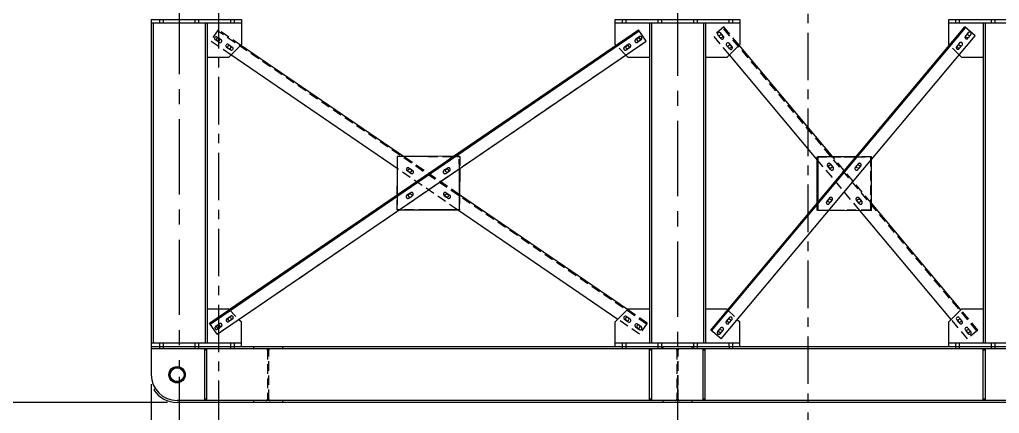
# Model space of a CAD drawing. Header units: millimetres. Extents: x 861 to 27901, y 673 to 17923.
# Drawn here: x 5683 to 10047, y 3355 to 5109 of the extents above; entities that cross this region are included whole.
import ezdxf

# ---------------------------------------------------------------- set-up
doc = ezdxf.new("R2010")
doc.units = ezdxf.units.MM
doc.header["$LTSCALE"] = 33.3
for name, pattern in [('CENTER', [10.16, 6.35, -1.27, 1.27, -1.27]), ('CENTERX2', [20.32, 12.7, -2.54, 2.54, -2.54]), ('HIDDEN', [1.905, 1.27, -0.635])]:
    doc.linetypes.add(name, pattern=pattern)
doc.layers.add('CAPA_1', color=7, linetype='Continuous')
doc.layers.add('STRUC', color=4, linetype='Continuous')
doc.styles.add('SLDTEXTSTYLE0', font='TXT', dxfattribs={"width": 0.75})
doc.dimstyles.new('SLDDIMSTYLE0', dxfattribs={"dimtxt": 66.6, "dimasz": 66.6, "dimexe": 0, "dimexo": 0.0625, "dimgap": 16.65, "dimtad": 2, "dimdec": 0, "dimlfac": 1.261261, "dimrnd": 1e-09, "dimzin": 12, "dimdsep": 46, "dimtxsty": 'SLDTEXTSTYLE0', "dimsah": 1, "dimcen": 0.09, "dimadec": 0, "dimazin": 3, "dimtfac": 1, "dimtdec": 0, "dimtofl": 0, "dimtmove": 0, "dimatfit": 3, "dimfxl": 1, "dimfrac": 2, "dimtolj": 1, "dimtzin": 12, "dimarcsym": 0})

# ---------------------------------------------------------------- blocks, each defined once
blk = doc.blocks.new('_D')
at = {"layer": 'CAPA_1', "transparency": 16777216}
for p, q in [((6393.6, 3517.5), (6393.6, 2994.6)), ((8613.6, 3525), (8613.6, 2994.6)), ((6393.6, 3027.9), (8613.6, 3027.9))]:
    blk.add_line(p, q, dxfattribs=at)
for points in [[(6393.6, 3027.9), (6460.2, 3017.7), (6460.2, 3038.1)], [(8613.6, 3027.9), (8547, 3038.1), (8547, 3017.7)]]:
    blk.add_solid(points, dxfattribs=at)
at = {"layer": 'CAPA_1', "transparency": 16777216, "insert": (7405.2, 3113.8), "char_height": 66.6, "attachment_point": 1, "style": 'SLDTEXTSTYLE0'}
blk.add_mtext('2800', dxfattribs=at)
blk = doc.blocks.new('_D_1')
at = {"layer": 'CAPA_1', "transparency": 16777216}
for p, q in [((8613.6, 3525), (8613.6, 2994.6)), ((10098.7, 3525), (10098.7, 2994.6)), ((8613.6, 3027.9), (10098.7, 3027.9))]:
    blk.add_line(p, q, dxfattribs=at)
for points in [[(8613.6, 3027.9), (8680.2, 3017.7), (8680.2, 3038.1)], [(10098.7, 3027.9), (10032.1, 3038.1), (10032.1, 3017.7)]]:
    blk.add_solid(points, dxfattribs=at)
at = {"layer": 'CAPA_1', "transparency": 16777216, "insert": (9257.7, 3113.8), "char_height": 66.6, "attachment_point": 1, "style": 'SLDTEXTSTYLE0'}
blk.add_mtext('1873', dxfattribs=at)
blk = doc.blocks.new('_D_4')
at = {"layer": 'CAPA_1', "transparency": 16777216}
for p, q in [((6227, 5358), (5508.6, 5358)), ((5541.9, 5358), (5541.9, 3403.6)), ((6342, 3403.6), (5508.6, 3403.6))]:
    blk.add_line(p, q, dxfattribs=at)
for points in [[(5541.9, 5358), (5531.6, 5291.4), (5552.1, 5291.4)], [(5541.9, 3403.6), (5552.1, 3470.2), (5531.6, 3470.2)]]:
    blk.add_solid(points, dxfattribs=at)
at = {"layer": 'CAPA_1', "transparency": 16777216, "insert": (5456, 4282.4), "char_height": 66.6, "attachment_point": 1, "rotation": 90, "style": 'SLDTEXTSTYLE0'}
blk.add_mtext('2465', dxfattribs=at)
blk = doc.blocks.new('_D_5')
at = {"layer": 'CAPA_1', "transparency": 16777216}
for p, q in [((6149.3, 6975.7), (5281.1, 6975.7)), ((5314.4, 6975.7), (5314.4, 3403.6)), ((6342, 3403.6), (5281.1, 3403.6))]:
    blk.add_line(p, q, dxfattribs=at)
for points in [[(5314.4, 6975.7), (5304.1, 6909.1), (5324.6, 6909.1)], [(5314.4, 3403.6), (5324.6, 3470.2), (5304.1, 3470.2)]]:
    blk.add_solid(points, dxfattribs=at)
at = {"layer": 'CAPA_1', "transparency": 16777216, "insert": (5228.5, 5091.3), "char_height": 66.6, "attachment_point": 1, "rotation": 90, "style": 'SLDTEXTSTYLE0'}
blk.add_mtext('4505', dxfattribs=at)
blk = doc.blocks.new('_D_6')
at = {"layer": 'CAPA_1', "transparency": 16777216}
for p, q in [((5810, 7118.8), (5019.8, 7118.8)), ((5053.1, 7118.8), (5053.1, 3403.6)), ((6342, 3403.6), (5019.8, 3403.6))]:
    blk.add_line(p, q, dxfattribs=at)
for points in [[(5053.1, 7118.8), (5042.8, 7052.2), (5063.3, 7052.2)], [(5053.1, 3403.6), (5063.3, 3470.2), (5042.8, 3470.2)]]:
    blk.add_solid(points, dxfattribs=at)
at = {"layer": 'CAPA_1', "transparency": 16777216, "insert": (4967.2, 5162.8), "char_height": 66.6, "attachment_point": 1, "rotation": 90, "style": 'SLDTEXTSTYLE0'}
blk.add_mtext('4686', dxfattribs=at)
blk = doc.blocks.new('_D_8')
at = {"layer": 'CAPA_1', "transparency": 16777216}
for p, q in [((6269.3, 3485.1), (6269.3, 2770.9)), ((14197.9, 3485.1), (14197.9, 2770.9)), ((6269.3, 2804.2), (14197.9, 2804.2))]:
    blk.add_line(p, q, dxfattribs=at)
for points in [[(6269.3, 2804.2), (6335.9, 2794), (6335.9, 2814.5)], [(14197.9, 2804.2), (14131.3, 2814.5), (14131.3, 2794)]]:
    blk.add_solid(points, dxfattribs=at)
at = {"layer": 'CAPA_1', "transparency": 16777216, "insert": (10110.6, 2890.1), "char_height": 66.6, "attachment_point": 1, "style": 'SLDTEXTSTYLE0'}
blk.add_mtext('10000', dxfattribs=at)

msp = doc.modelspace()

# ---------------------------------------------------------------- linework, layer by layer
at = {"color": 7, "linetype": 'CENTER', "lineweight": 18}
for p, q in [((9193.75, 7419.35), (9193.75, 3217.3)), ((6569.33, 7222.6), (6569.33, 3236.58))]:
    msp.add_line(p, q, dxfattribs=at)
at = {"layer": 'CAPA_1', "linetype": 'CENTERX2', "lineweight": 18, "ltscale": 0.792857}
for p, q in [((6393.57, 5201.82), (6393.57, 3559.77)), ((8613.57, 5194.27), (8613.57, 3567.32))]:
    msp.add_line(p, q, dxfattribs=at)
at = {"layer": 'STRUC', "linetype": 'Continuous', "lineweight": 25}
for p, q in [((6269.32, 5109.47), (6671.08, 5109.47)), ((6269.32, 5109.47), (6269.32, 3527.44)), ((6671.08, 5109.47), (6671.08, 4999.22)), ((8336.07, 5109.47), (8891.07, 5109.47)), ((8336.07, 4999.22), (8336.07, 5109.47)), ((8891.07, 5109.47), (8891.07, 4999.22)), ((9821.2, 5109.47), (10376.2, 5109.47)), ((9821.2, 4999.22), (9821.2, 5109.47)), ((6269.32, 5094.37), (6671.08, 5094.37)), ((6278.18, 5094.37), (6278.18, 3667.22)), ((6508.97, 5094.37), (6508.97, 3667.22)), ((6517.83, 5094.37), (6517.83, 3667.22)), ((6528.46, 3757.46), (8440.15, 5063.34)), ((8336.07, 5094.37), (8891.07, 5094.37)), ((8474.23, 5013.45), (8440.15, 5063.34)), ((8489.32, 5094.37), (8489.32, 3667.22)), ((8498.18, 5094.37), (8498.18, 3667.22)), ((8728.97, 5094.37), (8728.97, 3667.22)), ((8737.83, 5094.37), (8737.83, 3667.22)), ((8761.1, 3726.57), (9892.93, 5076.62)), ((8764.95, 3723.33), (9896.79, 5073.38)), ((9821.2, 5094.37), (10376.2, 5094.37)), ((9939.23, 5037.8), (9892.93, 5076.62)), ((9974.44, 5094.37), (9974.44, 3667.22)), ((9983.3, 5094.37), (9983.3, 3667.22)), ((6531.3, 3753.3), (8442.99, 5059.18)), ((6571.52, 5008.06), (6554.76, 5019.22)), ((6563.13, 5031.79), (6579.89, 5020.63)), ((8793.12, 5040.6), (8806.06, 5025.17)), ((8817.64, 5034.87), (8804.7, 5050.3)), ((8807.39, 3687.75), (9939.23, 5037.8)), ((6562.54, 3707.57), (8474.23, 5013.45)), ((6621.8, 4974.57), (6605.04, 4985.73)), ((6671.08, 4999.22), (6612.97, 4941.12)), ((6613.41, 4998.3), (6630.17, 4987.14)), ((7392.68, 4499.82), (6667.43, 4995.58)), ((7615.29, 4500.38), (8339.72, 4995.58)), ((8340.22, 4995.08), (8336.07, 4999.22)), ((8391.18, 4978.85), (8397.62, 4983.25)), ((8440.99, 5012.92), (8447.54, 5017.4)), ((8831.94, 4994.3), (8844.88, 4978.87)), ((8891.07, 4999.22), (8832.97, 4941.12)), ((8856.45, 4988.57), (8843.51, 5004.01)), ((9304.75, 4497.62), (8887.35, 4995.5)), ((9824.92, 4995.5), (9821.2, 4999.22)), ((6612.97, 4941.12), (6517.83, 4941.12)), ((7364.12, 4446.16), (6623.97, 4952.12)), ((8394.18, 4941.12), (8383.69, 4951.61)), ((8489.32, 4941.12), (8394.18, 4941.12)), ((8832.97, 4941.12), (8737.83, 4941.12)), ((9239.03, 4481.97), (8844.46, 4952.61)), ((9879.3, 4941.12), (9867.81, 4952.61)), ((9974.44, 4941.12), (9879.3, 4941.12)), ((7616.02, 4500.38), (7363.98, 4499.74)), ((7363.98, 4499.74), (7364.41, 4328.5)), ((7391.86, 4500.37), (7503.42, 4500.09)), ((9239.04, 4497.65), (9238.95, 4296.55)), ((9407.48, 4497.58), (9239.04, 4497.65)), ((9355.78, 4497.6), (9407.52, 4497.62)), ((9235.46, 4292.39), (9235.38, 4486.33)), ((9413.41, 4460.6), (9411.35, 4458.14)), ((9476.79, 4259.69), (9476.89, 4486.33)), ((7590, 4430.28), (7590.9, 4430.88)), ((7642.08, 4262.58), (7641.62, 4444.7)), ((7643.04, 4445.67), (7642.74, 4328.88)), ((6616.1, 3817.34), (7364.41, 4328.87)), ((7421.33, 4317.59), (7429.96, 4323.36)), ((8391.05, 3817.34), (7641.91, 4329.45)), ((9295.29, 4296.74), (9297.36, 4299.2)), ((9875.57, 3816.74), (9476.81, 4292.39)), ((7374.04, 4261.91), (7642.08, 4262.58)), ((7633.65, 4261.91), (7503.42, 4262.24)), ((8347.58, 3773.87), (7632.7, 4262.56)), ((9355.78, 4259.74), (9286.9, 4259.71)), ((9286.95, 4259.77), (9476.79, 4259.69)), ((9832.69, 3773.86), (9425.37, 4259.71)), ((6517.83, 3820.47), (6612.97, 3820.47)), ((6612.97, 3820.47), (6616.11, 3817.33)), ((8336.07, 3762.37), (8394.18, 3820.47)), ((8394.18, 3820.47), (8489.32, 3820.47)), ((8737.83, 3820.47), (8832.97, 3820.47)), ((8832.97, 3820.47), (8836.7, 3816.74)), ((9821.2, 3762.37), (9879.3, 3820.47)), ((9879.3, 3820.47), (9974.44, 3820.47)), ((6562.54, 3707.57), (6528.46, 3757.46)), ((6613.84, 3781.73), (6614.01, 3781.84)), ((6659.58, 3773.86), (6671.08, 3762.37)), ((6671.08, 3652.12), (6671.08, 3762.37)), ((8336.07, 3652.12), (8336.07, 3762.37)), ((8376.76, 3774.31), (8393.38, 3762.94)), ((8401.91, 3775.4), (8385.29, 3786.77)), ((8836.83, 3773.12), (8836.67, 3772.93)), ((8879.58, 3773.86), (8891.07, 3762.37)), ((8891.07, 3652.12), (8891.07, 3762.37)), ((9821.2, 3652.12), (9821.2, 3762.37)), ((9856.84, 3771.8), (9869.78, 3756.37)), ((9881.35, 3766.07), (9868.41, 3781.51)), ((6574.68, 3737.49), (6569.36, 3733.95)), ((8426.63, 3740.2), (8443.25, 3728.82)), ((8451.78, 3741.29), (8435.15, 3752.66)), ((8807.39, 3687.75), (8761.1, 3726.57)), ((8798.01, 3726.82), (8797.85, 3726.63)), ((9895.65, 3725.5), (9908.59, 3710.07)), ((9920.17, 3719.78), (9907.23, 3735.21)), ((6671.08, 3667.22), (6269.32, 3667.22)), ((8891.07, 3667.22), (8336.07, 3667.22)), ((10376.2, 3667.22), (9821.2, 3667.22)), ((14197.89, 3652.12), (6269.32, 3652.12)), ((14197.89, 3643.26), (6269.32, 3643.26)), ((6507.18, 3412.47), (6507.18, 3643.26)), ((6517.25, 3412.47), (6517.25, 3643.26)), ((8489.32, 3412.47), (8489.32, 3643.26)), ((8499.39, 3412.47), (8499.39, 3643.26)), ((8727.18, 3412.47), (8727.18, 3643.26)), ((8737.25, 3412.47), (8737.25, 3643.26)), ((9974.49, 3412.47), (9974.49, 3643.26)), ((9984.56, 3412.47), (9984.56, 3643.26)), ((6287.54, 3465.32), (6280.19, 3460.62)), ((14082.93, 3412.47), (6384.28, 3412.47)), ((14082.93, 3403.61), (6384.28, 3403.61))]:
    msp.add_line(p, q, dxfattribs=at)
at = {"layer": 'STRUC', "linetype": 'HIDDEN', "lineweight": 18}
for p, q in [((6305.48, 5109.47), (6305.48, 5094.37)), ((6323.1, 5094.37), (6323.1, 5109.47)), ((6464.05, 5109.47), (6464.05, 5094.37)), ((6481.67, 5094.37), (6481.67, 5109.47)), ((6622.62, 5109.47), (6622.62, 5094.37)), ((6640.24, 5094.37), (6640.24, 5109.47)), ((8366.91, 5109.47), (8366.91, 5094.37)), ((8384.53, 5094.37), (8384.53, 5109.47)), ((8525.48, 5109.47), (8525.48, 5094.37)), ((8543.1, 5094.37), (8543.1, 5109.47)), ((8684.05, 5109.47), (8684.05, 5094.37)), ((8701.67, 5094.37), (8701.67, 5109.47)), ((8842.62, 5109.47), (8842.62, 5094.37)), ((8860.24, 5094.37), (8860.24, 5109.47)), ((9852.03, 5109.47), (9852.03, 5094.37)), ((9869.65, 5094.37), (9869.65, 5109.47)), ((10010.6, 5109.47), (10010.6, 5094.37)), ((10028.22, 5094.37), (10028.22, 5109.47)), ((6567.53, 5063.87), (6533.44, 5014)), ((6667.43, 4995.58), (6567.53, 5063.87)), ((8339.72, 4995.58), (8439.62, 5063.87)), ((8473.71, 5014), (8439.62, 5063.87)), ((8819.34, 5076.62), (8773.04, 5037.8)), ((9947.32, 3723.33), (8815.48, 5073.38)), ((8887.35, 4995.5), (8819.34, 5076.62)), ((6531.2, 3753.2), (8442.46, 5059.72)), ((8475.95, 3753.21), (6564.69, 5059.72)), ((8443.25, 5032.77), (8426.63, 5021.4)), ((8447.54, 5017.4), (8451.78, 5020.3)), ((8844.46, 4952.61), (8773.04, 5037.8)), ((9908.59, 5051.52), (9895.65, 5036.09)), ((9907.23, 5026.38), (9920.17, 5041.82)), ((6623.97, 4952.12), (6533.44, 5014)), ((6562.45, 3707.49), (8473.71, 5014)), ((8383.69, 4951.61), (8340.22, 4995.08)), ((8393.38, 4998.65), (8376.76, 4987.28)), ((8385.29, 4974.82), (8391.18, 4978.85)), ((8397.62, 4983.25), (8401.91, 4986.19)), ((8435.15, 5008.93), (8440.99, 5012.92)), ((9867.81, 4952.61), (9824.92, 4995.5)), ((9869.78, 5005.22), (9856.84, 4989.79)), ((9868.41, 4980.09), (9881.35, 4995.52)), ((7364.41, 4328.87), (7615.29, 4500.38)), ((7365.08, 4262.58), (7365.67, 4500.44)), ((7365.67, 4500.44), (7391.86, 4500.37)), ((7641.91, 4329.45), (7392.68, 4499.82)), ((7503.42, 4500.09), (7643.17, 4499.74)), ((7641.48, 4500.44), (7616.02, 4500.38)), ((7641.62, 4444.7), (7641.48, 4500.44)), ((7643.17, 4499.74), (7643.04, 4445.67)), ((9235.37, 4497.55), (9355.78, 4497.6)), ((9235.38, 4486.33), (9235.37, 4497.55)), ((9476.81, 4292.39), (9304.75, 4497.62)), ((9476.9, 4497.55), (9407.48, 4497.58)), ((9407.52, 4497.62), (9473.23, 4497.65)), ((9473.23, 4497.65), (9473.33, 4259.79)), ((9476.89, 4486.33), (9476.9, 4497.55)), ((9425.37, 4259.71), (9239.03, 4481.97)), ((9295.33, 4441.34), (9282.36, 4456.75)), ((9293.92, 4466.47), (9306.88, 4451.06)), ((9411.35, 4458.14), (9405.39, 4451.06)), ((9418.35, 4466.47), (9413.41, 4460.6)), ((9416.94, 4441.34), (9429.91, 4456.75)), ((7632.7, 4262.56), (7364.12, 4446.16)), ((7425.94, 4424.4), (7409.2, 4435.59)), ((7417.59, 4448.15), (7434.33, 4436.96)), ((7589.56, 4448.15), (7572.82, 4436.96)), ((7581.21, 4424.41), (7590, 4430.28)), ((7590.9, 4430.88), (7597.95, 4435.59)), ((7364.41, 4328.5), (7364.58, 4261.89)), ((7424.75, 4338.04), (7408, 4326.86)), ((7429.96, 4323.36), (7433.14, 4325.48)), ((7590.76, 4314.3), (7574.02, 4325.48)), ((7582.41, 4338.04), (7599.15, 4326.86)), ((7642.74, 4328.88), (7642.58, 4261.89)), ((7416.39, 4314.3), (7421.33, 4317.59)), ((9235.48, 4259.69), (9235.46, 4292.39)), ((9238.95, 4296.55), (9238.94, 4259.79)), ((9290.74, 4314.8), (9277.78, 4299.39)), ((9289.34, 4289.66), (9295.29, 4296.74)), ((9297.36, 4299.2), (9302.3, 4305.07)), ((9422.93, 4289.66), (9409.97, 4305.07)), ((9421.53, 4314.8), (9434.49, 4299.39)), ((7364.58, 4261.89), (7374.04, 4261.91)), ((7503.42, 4262.24), (7365.08, 4262.58)), ((7642.58, 4261.89), (7633.65, 4261.91)), ((9286.9, 4259.71), (9235.48, 4259.69)), ((9238.94, 4259.79), (9286.95, 4259.77)), ((9473.33, 4259.79), (9355.78, 4259.74)), ((6528.36, 3757.36), (6616.1, 3817.34)), ((6616.11, 3817.33), (6659.58, 3773.86)), ((8478.79, 3757.36), (8391.05, 3817.34)), ((8836.7, 3816.74), (8879.58, 3773.86)), ((9951.17, 3726.57), (9875.57, 3816.74)), ((6562.45, 3707.49), (6528.36, 3757.36)), ((6556.08, 3743.25), (6572.84, 3754.41)), ((6606.36, 3776.74), (6613.84, 3781.73)), ((6614.01, 3781.84), (6623.12, 3787.9)), ((6631.49, 3775.33), (6614.73, 3764.17)), ((8444.7, 3707.49), (8347.58, 3773.87)), ((8478.79, 3757.36), (8444.7, 3707.49)), ((8836.67, 3772.93), (8830.92, 3766.07)), ((8843.86, 3781.51), (8836.83, 3773.12)), ((8842.49, 3756.37), (8855.43, 3771.8)), ((9904.88, 3687.75), (9832.69, 3773.86)), ((6569.36, 3733.95), (6564.45, 3730.68)), ((6581.21, 3741.84), (6574.68, 3737.49)), ((8797.85, 3726.63), (8792.11, 3719.78)), ((8805.04, 3735.21), (8798.01, 3726.82)), ((8803.68, 3710.07), (8816.62, 3725.5)), ((9951.17, 3726.57), (9904.88, 3687.75)), ((6305.48, 3667.22), (6305.48, 3652.12)), ((6323.1, 3652.12), (6323.1, 3667.22)), ((6464.05, 3667.22), (6464.05, 3652.12)), ((6481.67, 3652.12), (6481.67, 3667.22)), ((6622.62, 3667.22), (6622.62, 3652.12)), ((6640.24, 3652.12), (6640.24, 3667.22)), ((8366.91, 3667.22), (8366.91, 3652.12)), ((8384.53, 3652.12), (8384.53, 3667.22)), ((8525.48, 3667.22), (8525.48, 3652.12)), ((8543.1, 3652.12), (8543.1, 3667.22)), ((8684.05, 3667.22), (8684.05, 3652.12)), ((8701.67, 3652.12), (8701.67, 3667.22)), ((8842.62, 3667.22), (8842.62, 3652.12)), ((8860.24, 3652.12), (8860.24, 3667.22)), ((9852.03, 3667.22), (9852.03, 3652.12)), ((9869.65, 3652.12), (9869.65, 3667.22)), ((10010.6, 3667.22), (10010.6, 3652.12)), ((10028.22, 3652.12), (10028.22, 3667.22)), ((6305.48, 3652.12), (6305.48, 3643.26)), ((6323.1, 3643.26), (6323.1, 3652.12)), ((6464.05, 3652.12), (6464.05, 3643.26)), ((6481.67, 3643.26), (6481.67, 3652.12)), ((6517.25, 3637.22), (6507.18, 3637.22)), ((6622.62, 3652.12), (6622.62, 3643.26)), ((6640.24, 3643.26), (6640.24, 3652.12)), ((6724.57, 3652.12), (6724.57, 3643.26)), ((6792.84, 3637.22), (6787.61, 3637.22)), ((6787.61, 3637.22), (6787.61, 3418.51)), ((6792.84, 3418.51), (6792.84, 3637.22)), ((6855.88, 3643.26), (6855.88, 3652.12)), ((8367.01, 3652.12), (8367.01, 3643.26)), ((8384.63, 3643.26), (8384.63, 3652.12)), ((8499.39, 3637.22), (8489.32, 3637.22)), ((8525.58, 3652.12), (8525.58, 3643.26)), ((8543.2, 3643.26), (8543.2, 3652.12)), ((8547.92, 3652.12), (8547.92, 3643.26)), ((8616.19, 3637.22), (8610.96, 3637.22)), ((8610.96, 3637.22), (8610.96, 3418.51)), ((8616.19, 3418.51), (8616.19, 3637.22)), ((8679.23, 3643.26), (8679.23, 3652.12)), ((8684.15, 3652.12), (8684.15, 3643.26)), ((8701.77, 3643.26), (8701.77, 3652.12)), ((8737.25, 3637.22), (8727.18, 3637.22)), ((8842.72, 3652.12), (8842.72, 3643.26)), ((8860.34, 3643.26), (8860.34, 3652.12)), ((9852.03, 3652.12), (9852.03, 3643.26)), ((9869.65, 3643.26), (9869.65, 3652.12)), ((9984.56, 3637.22), (9974.49, 3637.22)), ((10010.6, 3652.12), (10010.6, 3643.26)), ((10028.22, 3643.26), (10028.22, 3652.12)), ((6517.25, 3418.51), (6507.18, 3418.51)), ((6724.57, 3412.47), (6724.57, 3403.61)), ((6792.84, 3418.51), (6787.61, 3418.51)), ((6855.88, 3403.61), (6855.88, 3412.47)), ((8499.39, 3418.51), (8489.32, 3418.51)), ((8547.92, 3412.47), (8547.92, 3403.61)), ((8616.19, 3418.51), (8610.96, 3418.51)), ((8679.23, 3403.61), (8679.23, 3412.47)), ((8737.25, 3418.51), (8727.18, 3418.51)), ((9984.56, 3418.51), (9974.49, 3418.51))]:
    msp.add_line(p, q, dxfattribs=at)
at = {"layer": 'STRUC', "linetype": 'HIDDEN', "lineweight": 18, "flags": 128}
for points in [[(6621.32, 4993.04), (6621.17, 4993.14), (6620.88, 4993.33)], [(8394.5, 4980.67), (8393.21, 4979.96), (8392.36, 4979.65)], [(8396.23, 4982.3), (8395.64, 4981.62), (8394.5, 4980.67)], [(8444.38, 5014.76), (8443.08, 5014.05), (8442.17, 5013.73)], [(8446.15, 5016.45), (8445.51, 5015.71), (8444.38, 5014.76)]]:
    msp.add_lwpolyline(points, dxfattribs=at)
at = {"layer": 'STRUC', "linetype": 'Continuous', "lineweight": 25}
for centre, radius in [((8440.64, 5020.46), 7.55), ((8807.28, 5035.47), 7.55), ((9904.99, 5035.47), 7.55), ((8390.75, 4986.39), 7.55), ((8846.09, 4989.17), 7.55), ((9866.18, 4989.17), 7.55), ((9418.03, 4454.62), 7.55), ((7586.27, 4436.84), 7.55), ((7422.59, 4325.04), 7.55), ((9290.68, 4302.72), 7.55), ((6618.11, 3775.5), 7.55), ((8842.53, 3768.17), 7.55), ((9869.74, 3768.17), 7.55), ((6568.23, 3741.42), 7.55), ((8803.72, 3721.87), 7.55), ((9908.55, 3721.87), 7.55), ((6384.28, 3527.44), 36.47), ((6384.28, 3527.44), 35.24), ((6384.28, 3527.44), 30.91)]:
    msp.add_circle(centre, radius, dxfattribs=at)
at = {"layer": 'STRUC', "linetype": 'HIDDEN', "lineweight": 18}
for centre in [(9294.24, 4454.62), (7421.21, 4437.09), (7584.85, 4325.23), (9421.59, 4302.72)]:
    msp.add_circle(centre, 7.55, dxfattribs=at)
at = {"layer": 'STRUC', "linetype": 'Continuous', "lineweight": 25}
for centre, radius, start, end in [((6558.94, 5025.51), 7.55, 56.33607, 236.33607), ((6567.04, 5021), 7.55, 81.81348, 30.85869), ((6575.7, 5014.34), 7.55, 236.33607, 56.33607), ((8440.12, 5021), 7.55, 322.98366, 41.25697), ((8798.91, 5045.45), 7.55, 39.97524, 219.97524), ((8811.85, 5030.02), 7.55, 219.97524, 39.97524), ((6609.23, 4992.02), 7.55, 56.33607, 236.33607), ((6616.91, 4986.9), 7.55, 58.34191, 54.33025), ((6625.99, 4980.85), 7.55, 236.33607, 56.33607), ((8390.24, 4986.9), 7.55, 227.31355, 286.2644), ((8390.24, 4986.9), 7.55, 322.48677, 41.66484), ((8440.12, 5021), 7.55, 227.17895, 285.76751), ((8837.73, 4999.15), 7.55, 39.97524, 219.97524), ((8850.66, 4983.72), 7.55, 219.97524, 39.97524), ((8381.03, 3780.54), 7.55, 55.62438, 235.62438), ((8389.15, 3775.43), 7.55, 73.46278, 37.78598), ((8397.65, 3769.17), 7.55, 235.62438, 55.62438), ((8430.89, 3746.43), 7.55, 55.62438, 235.62438), ((9862.63, 3776.65), 7.55, 39.97524, 219.97524), ((9875.56, 3761.22), 7.55, 219.97524, 39.97524), ((6568.13, 3741.33), 7.55, 329.04806, 132.11319), ((8439.02, 3741.33), 7.55, 73.96771, 37.28103), ((8447.51, 3735.06), 7.55, 235.62438, 55.62438), ((9901.44, 3730.36), 7.55, 39.97524, 219.97524), ((9914.38, 3714.92), 7.55, 219.97524, 39.97524), ((6384.28, 3527.44), 114.96, 180, 270), ((6384.28, 3527.13), 123.52, 212.577, 270)]:
    msp.add_arc(centre, radius, start, end, dxfattribs=at)
at = {"layer": 'STRUC', "linetype": 'HIDDEN', "lineweight": 18}
for centre, radius, start, end in [((6567.04, 5021), 7.55, 30.85867, 81.81348), ((8430.89, 5015.16), 7.55, 124.37558, 304.37558), ((8440.12, 5021), 7.55, 41.25697, 227.17895), ((8447.51, 5026.53), 7.55, 304.37558, 124.37558), ((9901.44, 5031.24), 7.55, 140.02472, 320.02472), ((9914.38, 5046.67), 7.55, 320.02472, 140.02472), ((8381.03, 4981.05), 7.55, 124.37558, 304.37558), ((8390.24, 4986.9), 7.55, 41.66484, 227.31355), ((8397.65, 4992.42), 7.55, 304.37558, 124.37558), ((9862.63, 4984.94), 7.55, 140.02472, 320.02472), ((9875.56, 5000.37), 7.55, 320.02472, 140.02472), ((9288.14, 4461.61), 7.55, 40.07524, 220.07524), ((9424.13, 4461.61), 7.55, 319.92472, 139.92472), ((7413.39, 4441.87), 7.55, 56.25473, 236.25473), ((7430.14, 4430.68), 7.55, 236.25473, 56.25473), ((7577.01, 4430.68), 7.55, 123.74527, 303.74527), ((7593.76, 4441.87), 7.55, 303.74527, 123.74527), ((9301.1, 4446.2), 7.55, 220.07524, 40.07524), ((9411.17, 4446.2), 7.55, 139.92472, 319.92472), ((7412.2, 4320.58), 7.55, 123.74527, 303.74527), ((7428.94, 4331.76), 7.55, 303.74527, 123.74527), ((7578.21, 4331.76), 7.55, 56.25473, 236.25473), ((7594.96, 4320.58), 7.55, 236.25473, 56.25473), ((9283.56, 4294.52), 7.55, 139.92472, 319.92472), ((9296.52, 4309.93), 7.55, 319.92472, 139.92472), ((9415.75, 4309.93), 7.55, 40.07524, 220.07524), ((9428.71, 4294.52), 7.55, 220.07524, 40.07524), ((6577.02, 3748.13), 7.55, 303.66393, 123.66393), ((6610.55, 3770.45), 7.55, 123.66393, 303.66393), ((6627.31, 3781.62), 7.55, 303.66393, 123.66393), ((8389.15, 3775.43), 7.55, 37.78598, 73.46278), ((8836.71, 3761.22), 7.55, 140.02476, 320.02476), ((8849.64, 3776.65), 7.55, 320.02476, 140.02476), ((6560.26, 3736.97), 7.55, 123.66393, 303.66393), ((6568.13, 3741.33), 7.55, 132.11319, 329.04806), ((8439.02, 3741.33), 7.55, 37.28104, 73.96771), ((8797.89, 3714.92), 7.55, 140.02476, 320.02476), ((8810.83, 3730.36), 7.55, 320.02476, 140.02476), ((6781.57, 3637.22), 6.04, 0, 90), ((6798.89, 3637.22), 6.04, 90, 180), ((8604.92, 3637.22), 6.04, 0, 90), ((8622.23, 3637.22), 6.04, 90, 180), ((6781.57, 3418.51), 6.04, 270, 360), ((6798.89, 3418.51), 6.04, 180, 270), ((8604.92, 3418.51), 6.04, 270, 360), ((8622.23, 3418.51), 6.04, 180, 270)]:
    msp.add_arc(centre, radius, start, end, dxfattribs=at)

# ---------------------------------------------------------------- dimensions: what is measured, and where the dimension line sits
at = {"layer": 'CAPA_1'}
for base, p1, picture, middle in [((5053.08, 3403.61), (5852.28, 7118.77), '_D_6', (5053.08, 5261.19)), ((5314.37, 3403.61), (6191.62, 6975.75), '_D_5', (5314.37, 5189.68)), ((5541.87, 3403.61), (6269.29, 5357.98), '_D_4', (5541.87, 4380.8))]:
    dim = msp.add_linear_dim(base=base, p1=p1, p2=(6384.28, 3403.61), angle=90, dimstyle='SLDDIMSTYLE0', dxfattribs=at)
    dim.commit()
    dim.dimension.update_dxf_attribs({"geometry": picture, "text_midpoint": middle, "dimtype": 160})
for base, p1, p2, picture, middle in [((8613.57, 3027.9), (6393.57, 3559.77), (8613.57, 3567.32), '_D', (7503.57, 3027.9)), ((10098.7, 3027.9), (8613.57, 3567.32), (10098.7, 3567.32), '_D_1', (9356.14, 3027.9)), ((14197.89, 2804.21), (6269.32, 3527.44), (14197.89, 3527.44), '_D_8', (10233.6, 2804.21))]:
    dim = msp.add_linear_dim(base=base, p1=p1, p2=p2, dimstyle='SLDDIMSTYLE0', dxfattribs=at)
    dim.commit()
    dim.dimension.update_dxf_attribs({"geometry": picture, "text_midpoint": middle, "dimtype": 160})

doc.saveas('drawing.dxf')
